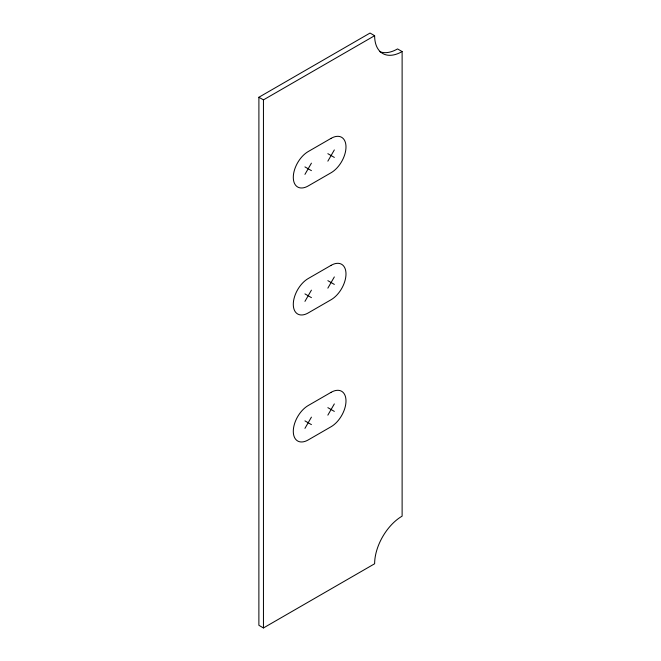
<?xml version="1.0" encoding="UTF-8"?>
<svg xmlns="http://www.w3.org/2000/svg" width="661" height="661" viewBox="0 0 661 661"><rect width="100%" height="100%" fill="white"/><g stroke="black" fill="none" stroke-linecap="round" stroke-linejoin="round"><path stroke-width="0.99" d="M258.905 97.25L258.881 625.306L263.458 627.95L374.63 563.767A38.883 22.449 -60 0 1 402.119 516.15L402.119 51.566A38.883 22.449 -60 0 1 374.63 35.694L370.044 33.05L258.905 97.25L263.45 99.877L263.458 627.95M304.944 174.38L311.422 163.16M327.856 161.152L334.334 149.931M304.944 301.375L311.422 290.154M327.856 288.146L334.334 276.926M304.944 428.369L311.422 417.141M327.856 415.141L334.334 403.912M263.45 99.877L374.63 35.694M402.119 51.566L397.542 48.922A38.883 22.449 -60 0 1 379.844 51.69M327.856 153.674L334.334 157.417M304.944 166.903L311.422 170.645M327.856 280.661L334.334 284.404M304.944 293.889L311.422 297.632M327.856 407.655L334.334 411.398M304.944 420.883L311.422 424.626M331.095 138.347L308.183 151.576A21.061 12.162 -60 0 0 293.294 177.371A21.061 12.162 -60 0 0 308.183 185.964L331.095 172.744A21.061 12.162 -60 0 0 345.992 146.949A21.061 12.162 -60 0 0 331.095 138.347M331.095 265.342L308.183 278.562A21.061 12.162 -60 0 0 293.294 304.357A21.061 12.162 -60 0 0 308.183 312.959L331.095 299.73A21.061 12.162 -60 0 0 345.992 273.935A21.061 12.162 -60 0 0 331.095 265.342M331.095 392.328L308.183 405.557A21.061 12.162 -60 0 0 293.294 431.352A21.061 12.162 -60 0 0 308.183 439.953L331.095 426.725A21.061 12.162 -60 0 0 345.992 400.93A21.061 12.162 -60 0 0 331.095 392.328"/></g></svg>
